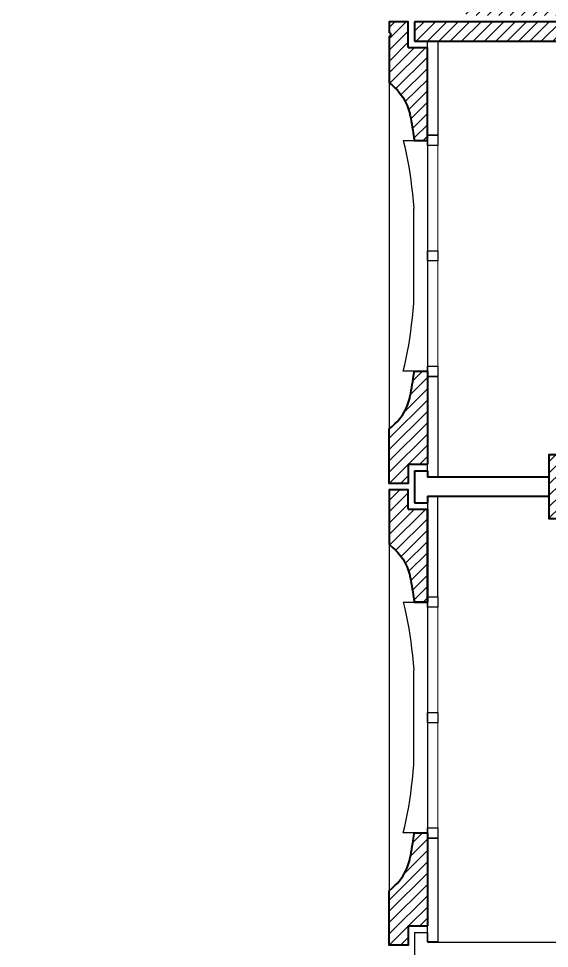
# Model space of a CAD drawing. Header units: millimetres. Extents: x -11 to 211, y -5 to 120.
# Drawn here: x 155.46 to 159.6, y 49.15 to 56.4 of the extents above; entities that cross this region are included whole.
import ezdxf

# ---------------------------------------------------------------- set-up
doc = ezdxf.new("R2010")
doc.units = ezdxf.units.MM
doc.header["$LTSCALE"] = 0.1
doc.header["$MEASUREMENT"] = 0
doc.linetypes.add('CONTINU', pattern=[0])
doc.layers.add('A_CHASS', color=4, linetype='CONTINU', lineweight=0)
doc.layers.add('A_MURS_STRU', color=7, linetype='CONTINU', lineweight=40)
for name, color, linetype in [('A_HACH_STRUC', 7, 'CONTINUOUS'), ('A_MUR_CLOIS', 7, 'CONTINU'), ('A_MURS_ALÈG', 7, 'CONTINU'), ('A_MURS_CLOI', 7, 'CONTINUOUS')]:
    doc.layers.add(name, color=color, linetype=linetype)

msp = doc.modelspace()

# ---------------------------------------------------------------- hatches: boundary and pattern name
at = {"layer": 'A_HACH_STRUC'}
h = msp.add_hatch(dxfattribs=at)
h.set_pattern_fill('ANSI31', color=8, scale=0.5, angle=359.76959, style=0)
h.paths.add_polyline_path([(159.5999, 52.8212), (159.5999, 52.9963), (160.0999, 52.9963), (160.0999, 52.4963), (159.5999, 52.4963)])
edge = h.paths.add_edge_path()
edge.add_line((145.9999, 63.7962), (145.9999, 63.9962))
edge.add_line((145.9999, 63.9962), (145.5249, 63.9962))
edge.add_line((145.5249, 63.4962), (145.9999, 63.4962))
edge.add_line((145.9999, 63.4962), (145.9999, 63.7962))
edge.add_line((145.5249, 63.9962), (145.5249, 63.8714))
edge.add_line((145.2749, 63.8714), (145.5249, 63.8714))
edge.add_line((145.2749, 63.6217), (145.2749, 63.8714))
edge.add_line((145.2749, 63.6217), (145.5249, 63.6217))
edge.add_line((145.5249, 63.4962), (145.5249, 63.6217))
h = msp.add_hatch(dxfattribs=at)
h.set_pattern_fill('ANSI31', color=8, scale=0.5, angle=359.76959, style=0)
h.set_pattern_definition([(44.7696, (158.64989, 56.221157), (-0.0440161, 0.04437154), [])])
h.paths.add_polyline_path([(165.3246, 56.5712), (158.9499, 56.5712), (158.9499, 56.4212), (165.3246, 56.4212)])
h.paths.add_polyline_path([(165.3246, 56.3712), (158.5501, 56.3712), (158.5501, 56.2212), (165.3246, 56.2212)])
h = msp.add_hatch(dxfattribs=at)
h.set_pattern_fill('ANSI31', color=8, scale=0.5, angle=359.76959, style=0)
h.set_pattern_definition([(44.7696, (158.35006, 55.446164), (-0.044016, 0.0443715), [])])
h.paths.add_polyline_path([(158.6501, 56.1713), (158.5001, 56.1713), (158.5001, 56.3712), (158.3501, 56.3712), (158.3501, 56.2861, -1), (158.3501, 56.2562), (158.3501, 55.8962), (158.3749, 55.8758), (158.3967, 55.856), (158.4156, 55.8368), (158.4319, 55.8182), (158.446, 55.8001), (158.458, 55.7826), (158.4682, 55.7656), (158.477, 55.7491), (158.4845, 55.7332), (158.4911, 55.7178), (158.4941, 55.7103), (158.4969, 55.7029), (158.4996, 55.6954), (158.5022, 55.6879), (158.5047, 55.6802), (158.5071, 55.6724), (158.5093, 55.6642), (158.5116, 55.6557), (158.5137, 55.6468), (158.5158, 55.6374), (158.5199, 55.6172), (158.5239, 55.5954), (158.5277, 55.5727), (158.5313, 55.5499), (158.5346, 55.5275), (158.5377, 55.5063), (158.5406, 55.4869), (158.5431, 55.4699), (158.5454, 55.4561), (158.5472, 55.4462), (158.6501, 55.4462), (158.6501, 55.4862)])
h = msp.add_hatch(dxfattribs=at)
h.set_pattern_fill('ANSI31', color=8, scale=0.5, angle=359.76959, style=0)
h.set_pattern_definition([(44.7696, (158.35006, 52.77117), (-0.044016, 0.0443715), [])])
h.paths.add_polyline_path([(158.6501, 53.6462), (158.5472, 53.6462), (158.5454, 53.6362), (158.5431, 53.6224), (158.5406, 53.6054), (158.5377, 53.586), (158.5346, 53.5648), (158.5313, 53.5424), (158.5277, 53.5196), (158.5239, 53.4969), (158.5199, 53.4752), (158.5158, 53.4549), (158.5137, 53.4455), (158.5116, 53.4366), (158.5093, 53.4281), (158.5071, 53.42), (158.5047, 53.4121), (158.5022, 53.4044), (158.4996, 53.3969), (158.4969, 53.3895), (158.4941, 53.382), (158.4911, 53.3745), (158.4845, 53.3591), (158.477, 53.3432), (158.4682, 53.3268), (158.458, 53.3098), (158.446, 53.2922), (158.4319, 53.2741), (158.4156, 53.2555), (158.3967, 53.2363), (158.3749, 53.2165), (158.3501, 53.1962), (158.3501, 52.7712), (158.5001, 52.7712), (158.5001, 52.9211), (158.6501, 52.9211)])
h = msp.add_hatch(dxfattribs=at)
h.set_pattern_fill('ANSI31', color=8, scale=0.5, angle=359.76959, style=0)
h.set_pattern_definition([(44.7696, (158.35006, 51.84616), (-0.044016, 0.0443715), [])])
h.paths.add_polyline_path([(158.6501, 52.5713), (158.5001, 52.5713), (158.5001, 52.7212), (158.3501, 52.7212), (158.3501, 52.2962), (158.3749, 52.2758), (158.3967, 52.256), (158.4156, 52.2368), (158.4319, 52.2182), (158.446, 52.2001), (158.458, 52.1826), (158.4682, 52.1656), (158.477, 52.1491), (158.4845, 52.1332), (158.4911, 52.1178), (158.4941, 52.1103), (158.4969, 52.1029), (158.4996, 52.0954), (158.5022, 52.0879), (158.5047, 52.0802), (158.5071, 52.0724), (158.5093, 52.0642), (158.5116, 52.0557), (158.5137, 52.0468), (158.5158, 52.0374), (158.5199, 52.0172), (158.5239, 51.9954), (158.5277, 51.9727), (158.5313, 51.9499), (158.5346, 51.9275), (158.5377, 51.9063), (158.5406, 51.8869), (158.5431, 51.8699), (158.5454, 51.8561), (158.5472, 51.8462), (158.6501, 51.8462)])
h = msp.add_hatch(dxfattribs=at)
h.set_pattern_fill('ANSI31', color=8, scale=0.5, angle=359.76959, style=0)
h.set_pattern_definition([(44.7696, (158.35006, 49.17117), (-0.044016, 0.0443715), [])])
h.paths.add_polyline_path([(158.6501, 50.0062), (158.6501, 50.0462), (158.5472, 50.0462), (158.5454, 50.0362), (158.5431, 50.0224), (158.5406, 50.0054), (158.5377, 49.986), (158.5346, 49.9648), (158.5313, 49.9424), (158.5277, 49.9196), (158.5239, 49.8969), (158.5199, 49.8752), (158.5158, 49.8549), (158.5137, 49.8455), (158.5116, 49.8366), (158.5093, 49.8281), (158.5071, 49.82), (158.5047, 49.8121), (158.5022, 49.8044), (158.4996, 49.7969), (158.4969, 49.7895), (158.4941, 49.782), (158.4911, 49.7745), (158.4845, 49.7591), (158.477, 49.7432), (158.4682, 49.7268), (158.458, 49.7098), (158.446, 49.6922), (158.4319, 49.6741), (158.4156, 49.6555), (158.3967, 49.6363), (158.3749, 49.6165), (158.3501, 49.5962), (158.3501, 49.1712), (158.5001, 49.1712), (158.5001, 49.3211), (158.6501, 49.3211)])

# ---------------------------------------------------------------- linework, layer by layer
at = {"layer": 'A_CHASS', "color": 8}
for p, q in [((158.6501, 54.5862), (158.6501, 55.4062)), ((158.7301, 54.5862), (158.7301, 55.4062)), ((158.7301, 50.9862), (158.7301, 51.8062)), ((158.6501, 50.9062), (158.6501, 50.0862))]:
    msp.add_line(p, q, dxfattribs=at)
at = {"layer": 'A_CHASS', "color": 8, "linetype": 'Continuous'}
for p, q in [((158.6501, 53.6862), (158.6501, 54.5062)), ((158.7301, 54.5062), (158.7301, 53.6862)), ((158.6501, 50.9862), (158.6501, 51.8062)), ((158.7301, 50.9062), (158.7301, 50.0862))]:
    msp.add_line(p, q, dxfattribs=at)
at = {"layer": 'A_MUR_CLOIS', "color": 8, "linetype": 'Continuous'}
for p, q in [((158.5501, 49.2711), (158.5501, 49.0213)), ((158.5501, 49.2711), (158.6501, 49.2711)), ((158.6501, 49.2711), (158.6501, 49.1962)), ((158.6501, 49.196), (164.7876, 49.196))]:
    msp.add_line(p, q, dxfattribs=at)
for points in [[(158.6501, 55.4862), (158.7301, 55.4862), (158.7301, 55.4062), (158.6501, 55.4062)], [(158.6501, 54.5862), (158.7301, 54.5862), (158.7301, 54.5062), (158.6501, 54.5062)], [(158.6501, 53.6862), (158.7301, 53.6862), (158.7301, 53.6062), (158.6501, 53.6062)], [(158.6501, 51.8862), (158.7301, 51.8862), (158.7301, 51.8062), (158.6501, 51.8062)], [(158.6501, 50.9862), (158.7301, 50.9862), (158.7301, 50.9062), (158.6501, 50.9062)], [(158.6501, 50.0862), (158.7301, 50.0862), (158.7301, 50.0062), (158.6501, 50.0062)]]:
    msp.add_lwpolyline(points, close=True, dxfattribs=at)
at = {"layer": 'A_MUR_CLOIS', "color": 8}
for points in [[(158.7301, 53.6062), (158.7301, 52.8208), (158.6501, 52.8208), (158.6501, 53.6062)], [(158.7301, 51.8862), (158.7301, 52.6712), (158.6501, 52.6712), (158.6501, 51.8862)]]:
    msp.add_lwpolyline(points, close=True, dxfattribs=at)
at = {"layer": 'A_MURS_ALÈG', "color": 8, "ltscale": 200}
for p, q in [((158.3501, 55.8962), (158.3501, 53.1962)), ((158.5435, 54.1768), (158.5435, 54.9156)), ((158.3501, 52.2962), (158.3501, 49.5962)), ((158.5435, 50.5768), (158.5435, 51.3156))]:
    msp.add_line(p, q, dxfattribs=at)
for points in [[(158.4601, 55.4462), (158.6501, 55.4462), (158.6501, 53.6462), (158.4601, 53.6462)], [(158.4601, 55.4462), (158.4725, 55.395), (158.4839, 55.344), (158.4942, 55.2929), (158.5036, 55.2415), (158.5121, 55.1897), (158.5197, 55.1371), (158.5266, 55.0836), (158.5328, 55.029), (158.5384, 54.9731), (158.5435, 54.9156)], [(158.4601, 53.6462), (158.4725, 53.6973), (158.4839, 53.7483), (158.4942, 53.7994), (158.5036, 53.8508), (158.5121, 53.9027), (158.5197, 53.9552), (158.5266, 54.0087), (158.5328, 54.0633), (158.5384, 54.1193), (158.5435, 54.1768)], [(158.4601, 51.8462), (158.6501, 51.8462), (158.6501, 50.0462), (158.4601, 50.0462)], [(158.4601, 51.8462), (158.4725, 51.795), (158.4839, 51.744), (158.4942, 51.6929), (158.5036, 51.6415), (158.5121, 51.5897), (158.5197, 51.5371), (158.5266, 51.4836), (158.5328, 51.429), (158.5384, 51.3731), (158.5435, 51.3156)], [(158.4601, 50.0462), (158.4725, 50.0973), (158.4839, 50.1483), (158.4942, 50.1994), (158.5036, 50.2508), (158.5121, 50.3027), (158.5197, 50.3552), (158.5266, 50.4087), (158.5328, 50.4633), (158.5384, 50.5193), (158.5435, 50.5768)]]:
    msp.add_lwpolyline(points, dxfattribs=at)
at = {"layer": 'A_MURS_CLOI', "color": 8}
for points in [[(158.6501, 56.2212), (158.7301, 56.2212), (158.7301, 55.4862), (158.6501, 55.4862)], [(158.6501, 50.0062), (158.7301, 50.0062), (158.7301, 49.1962), (158.6501, 49.1962)]]:
    msp.add_lwpolyline(points, close=True, dxfattribs=at)
at = {"layer": 'A_MURS_STRU', "color": 8, "linetype": 'Continuous'}
for p, q in [((165.3246, 56.3712), (158.5501, 56.3712)), ((158.5501, 56.3712), (158.5501, 56.2212)), ((158.5501, 56.2212), (165.3246, 56.2212)), ((158.5001, 56.1713), (158.6501, 56.1713)), ((158.6501, 55.4462), (158.6501, 56.1713)), ((158.3501, 55.8962), (158.3749, 55.8758)), ((158.3749, 55.8758), (158.3967, 55.856)), ((158.3967, 55.856), (158.4156, 55.8368)), ((158.4156, 55.8368), (158.4319, 55.8182)), ((158.4319, 55.8182), (158.446, 55.8001)), ((158.446, 55.8001), (158.458, 55.7826)), ((158.458, 55.7826), (158.4682, 55.7656)), ((158.4682, 55.7656), (158.477, 55.7491)), ((158.477, 55.7491), (158.4845, 55.7332)), ((158.4845, 55.7332), (158.4911, 55.7178)), ((158.4911, 55.7178), (158.4941, 55.7103)), ((158.4941, 55.7103), (158.4969, 55.7029)), ((158.4969, 55.7029), (158.4996, 55.6954)), ((158.4996, 55.6954), (158.5022, 55.6879)), ((158.5022, 55.6879), (158.5047, 55.6802)), ((158.5047, 55.6802), (158.5071, 55.6724)), ((158.5071, 55.6724), (158.5093, 55.6642)), ((158.5093, 55.6642), (158.5116, 55.6557)), ((158.5116, 55.6557), (158.5137, 55.6468)), ((158.5137, 55.6468), (158.5158, 55.6374)), ((158.5158, 55.6374), (158.5199, 55.6172)), ((158.5199, 55.6172), (158.5239, 55.5954)), ((158.5239, 55.5954), (158.5277, 55.5727)), ((158.5277, 55.5727), (158.5313, 55.5499)), ((158.5313, 55.5499), (158.5346, 55.5275)), ((158.5346, 55.5275), (158.5377, 55.5063)), ((158.5377, 55.5063), (158.5406, 55.4869)), ((158.5406, 55.4869), (158.5431, 55.4699)), ((158.5431, 55.4699), (158.5454, 55.4561)), ((158.5454, 55.4561), (158.5473, 55.4461)), ((158.5472, 55.4462), (158.6501, 55.4462)), ((158.5501, 53.6462), (158.6501, 53.6462)), ((158.6501, 53.6462), (158.6501, 52.9211)), ((158.5001, 52.9211), (158.6501, 52.9211)), ((158.5501, 52.8711), (158.5501, 52.6213)), ((158.5501, 52.8711), (158.6501, 52.8711)), ((158.6501, 52.8711), (158.6501, 52.8212)), ((159.5999, 52.8212), (158.6501, 52.8212)), ((158.6501, 52.6712), (158.6501, 52.6213)), ((158.6501, 52.6712), (159.5999, 52.6712)), ((158.5001, 52.5713), (158.6501, 52.5713)), ((158.5501, 52.6213), (158.6501, 52.6213)), ((158.6501, 51.8462), (158.6501, 52.5713)), ((158.5501, 51.8462), (158.6501, 51.8462)), ((158.5501, 50.0462), (158.6501, 50.0462)), ((158.6501, 50.0462), (158.6501, 49.3211)), ((158.5001, 49.3211), (158.6501, 49.3211))]:
    msp.add_line(p, q, dxfattribs=at)
at = {"layer": 'A_MURS_STRU', "color": 8}
for p, q in [((158.6501, 55.4462), (158.6501, 56.1713)), ((158.5473, 53.6462), (158.6501, 53.6462)), ((158.6501, 53.6462), (158.6501, 52.9211)), ((158.6501, 52.5713), (158.6501, 51.8462)), ((158.6501, 51.8462), (158.5473, 51.8461))]:
    msp.add_line(p, q, dxfattribs=at)
at = {"layer": 'A_MURS_STRU', "color": 8, "linetype": 'Continuous'}
for points in [[(158.5001, 56.1713), (158.5001, 56.3712), (158.3501, 56.3712), (158.3501, 56.2861)], [(158.3501, 56.2562), (158.3501, 55.8962)], [(158.3501, 53.1962), (158.3749, 53.2165), (158.3967, 53.2363), (158.4156, 53.2555), (158.4319, 53.2741), (158.446, 53.2922), (158.458, 53.3098), (158.4682, 53.3268), (158.477, 53.3432), (158.4845, 53.3591), (158.4911, 53.3745), (158.4911, 53.3745), (158.4941, 53.382), (158.4969, 53.3895), (158.4996, 53.3969), (158.5022, 53.4044), (158.5047, 53.4121), (158.5071, 53.42), (158.5093, 53.4281), (158.5116, 53.4366), (158.5137, 53.4455), (158.5158, 53.4549), (158.5158, 53.4549), (158.5199, 53.4752), (158.5239, 53.4969), (158.5277, 53.5196), (158.5313, 53.5424), (158.5346, 53.5648), (158.5377, 53.586), (158.5406, 53.6054), (158.5431, 53.6224), (158.5454, 53.6362), (158.5473, 53.6462)], [(158.5001, 52.9211), (158.5001, 52.7712), (158.3501, 52.7712), (158.3501, 53.1962)], [(159.5999, 52.8212), (159.5999, 52.9963), (160.0999, 52.9963), (160.0999, 52.4963), (159.5999, 52.4963), (159.5999, 52.8212)], [(158.5001, 52.5713), (158.5001, 52.7212), (158.3501, 52.7212), (158.3501, 52.2962)], [(158.3501, 52.2962), (158.3749, 52.2758), (158.3967, 52.256), (158.4156, 52.2368), (158.4319, 52.2182), (158.446, 52.2001), (158.458, 52.1826), (158.4682, 52.1656), (158.477, 52.1491), (158.4845, 52.1332), (158.4911, 52.1178), (158.4911, 52.1178), (158.4941, 52.1103), (158.4969, 52.1029), (158.4996, 52.0954), (158.5022, 52.0879), (158.5047, 52.0802), (158.5071, 52.0724), (158.5093, 52.0642), (158.5116, 52.0557), (158.5137, 52.0468), (158.5158, 52.0374), (158.5158, 52.0374), (158.5199, 52.0172), (158.5239, 51.9954), (158.5277, 51.9727), (158.5313, 51.9499), (158.5346, 51.9275), (158.5377, 51.9063), (158.5406, 51.8869), (158.5431, 51.8699), (158.5454, 51.8561), (158.5473, 51.8461)], [(158.3501, 49.5962), (158.3749, 49.6165), (158.3967, 49.6363), (158.4156, 49.6555), (158.4319, 49.6741), (158.446, 49.6922), (158.458, 49.7098), (158.4682, 49.7268), (158.477, 49.7432), (158.4845, 49.7591), (158.4911, 49.7745), (158.4911, 49.7745), (158.4941, 49.782), (158.4969, 49.7895), (158.4996, 49.7969), (158.5022, 49.8044), (158.5047, 49.8121), (158.5071, 49.82), (158.5093, 49.8281), (158.5116, 49.8366), (158.5137, 49.8455), (158.5158, 49.8549), (158.5158, 49.8549), (158.5199, 49.8752), (158.5239, 49.8969), (158.5277, 49.9196), (158.5313, 49.9424), (158.5346, 49.9648), (158.5377, 49.986), (158.5406, 50.0054), (158.5431, 50.0224), (158.5454, 50.0362), (158.5473, 50.0462)], [(158.5001, 49.3211), (158.5001, 49.1712), (158.3501, 49.1712), (158.3501, 49.5962)]]:
    msp.add_lwpolyline(points, dxfattribs=at)
msp.add_arc((158.3501, 56.2712), 0.015, 270, 90.00003, dxfattribs=at)

doc.saveas('drawing.dxf')
